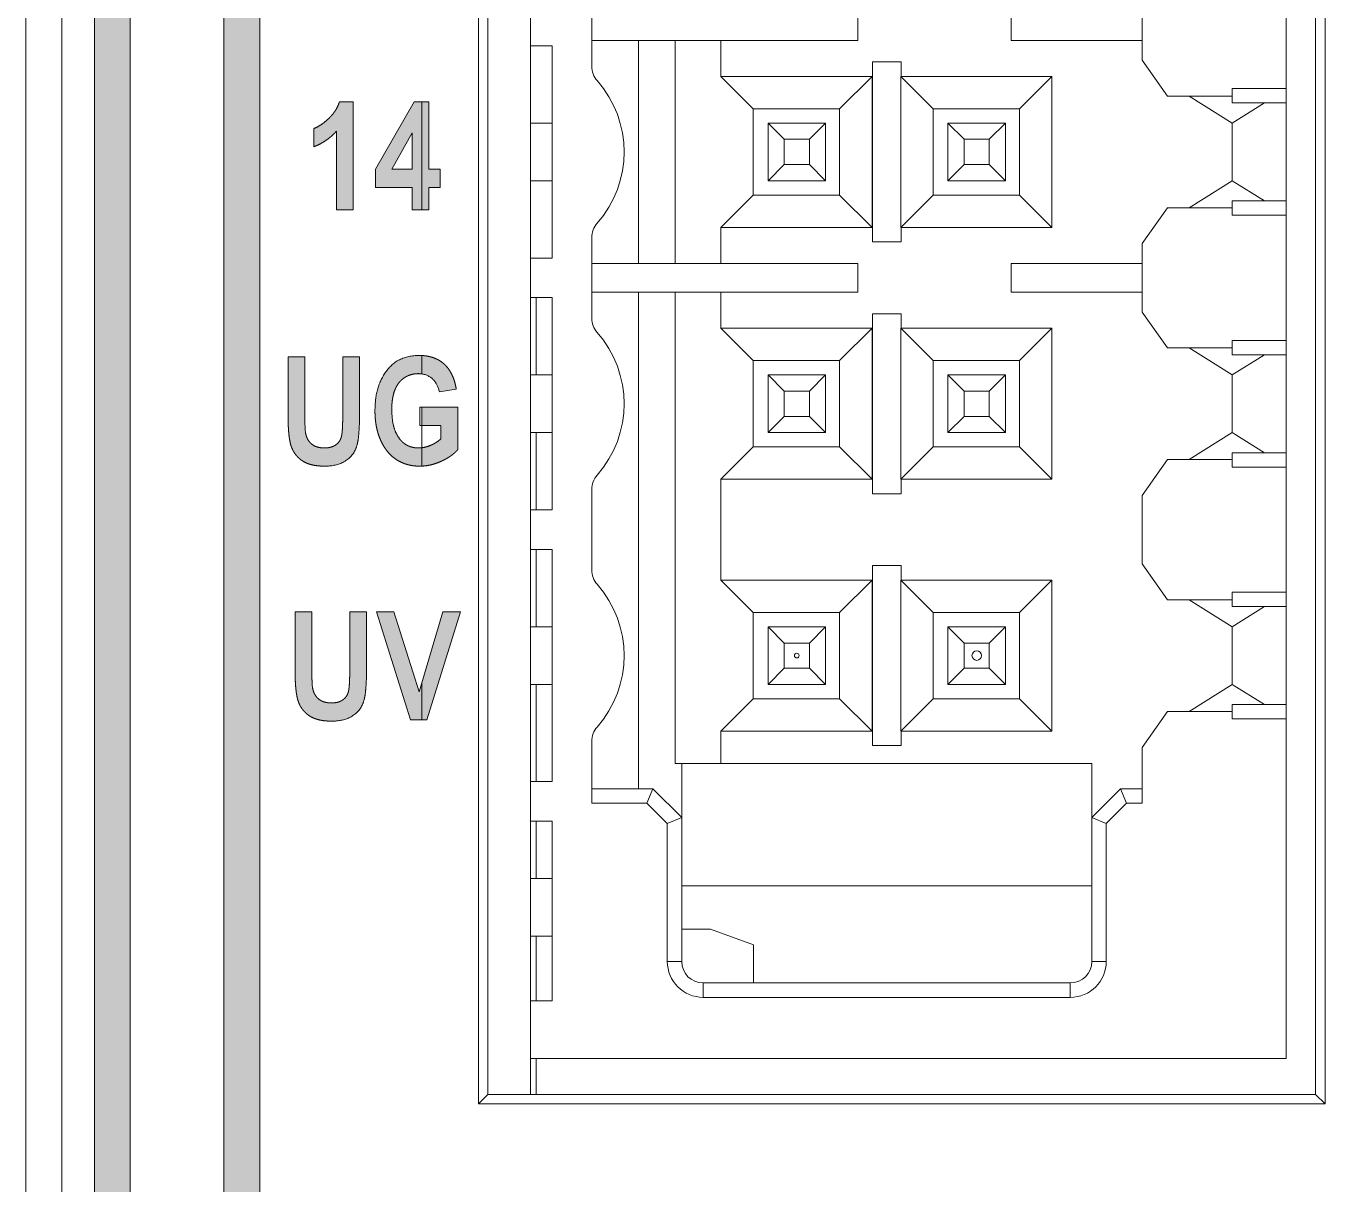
# Model space of a CAD drawing. Extents: x 222 to 1672, y 144 to 807.
# Drawn here: x 446.96 to 465.01, y 397.79 to 413.89 of the extents above; entities that cross this region are included whole.
import ezdxf

# ---------------------------------------------------------------- set-up
doc = ezdxf.new("R2010")
doc.units = 0
doc.header["$LTSCALE"] = 2
doc.header["$MEASUREMENT"] = 0
doc.linetypes.add('PHANTOM', pattern=[12.7, 6.35, -1.27, 1.27, -1.27, 1.27, -1.27])
doc.layers.get('0').update_dxf_attribs({"linetype": 'CONTINUOUS'})
doc.layers.add('DIM', color=7, linetype='CONTINUOUS')

msp = doc.modelspace()

# ---------------------------------------------------------------- hatches: boundary and pattern name
at = {"layer": 'DIM', "lineweight": 5}
for points in [[(450.21272, 393.826), (450.21272, 463.32772), (452.46272, 465.57772), (452.46272, 466.28483), (449.71272, 463.53483), (449.71272, 393.61889), (452.46272, 390.86889), (452.46272, 391.576)], [(448.41272, 393.08042), (448.41272, 464.07331), (448.90462, 464.56521), (448.90462, 465.27231), (447.91272, 464.28042), (447.91272, 392.87331), (448.90462, 391.88141), (448.90462, 392.58852)], [(452.56194, 412.83232), (452.46272, 412.83232), (452.46272, 411.33232), (452.56194, 411.33232), (452.56194, 411.644), (452.71779, 411.644), (452.71779, 411.89725), (452.56194, 411.89725)], [(452.07463, 405.7453), (451.83142, 405.7453), (452.30596, 404.2453), (452.46272, 404.2453), (452.46272, 404.75961), (452.42558, 404.63522)], [(453.00025, 405.7453), (452.75705, 405.7453), (452.46272, 404.75961), (452.46272, 404.2453), (452.53181, 404.2453)]]:
    msp.add_hatch(color=256, dxfattribs=at).paths.add_polyline_path(points, flags=0)
h = msp.add_hatch(color=256, dxfattribs=at)
edge = h.paths.add_edge_path(flags=0)
edge.add_line((450.96454, 412.46219), (450.96454, 412.20894))
edge.add_spline(control_points=[(450.96454, 412.20894), (450.97912, 412.21486), (451.00826, 412.22668), (451.05055, 412.24744), (451.09149, 412.27079), (451.13133, 412.2961), (451.16951, 412.32449), (451.20665, 412.35477), (451.2424, 412.38774), (451.26489, 412.41133), (451.27623, 412.42323)], knot_values=[0, 0, 0, 0, 0.12370469, 0.2471416, 0.37002829, 0.49416431, 0.61797183, 0.74380575, 0.87081997, 1, 1, 1, 1], weights=[1, 1, 1, 1, 1, 1, 1, 1, 1, 1, 1], degree=3, periodic=0)
edge.add_line((451.27623, 412.42323), (451.27623, 411.33232))
edge.add_line((451.27623, 411.33232), (451.50999, 411.33232))
edge.add_line((451.50999, 411.33232), (451.50999, 412.83232))
edge.add_line((451.50999, 412.83232), (451.31793, 412.83232))
edge.add_spline(control_points=[(451.31793, 412.83232), (451.31434, 412.8215), (451.3072, 412.79998), (451.29352, 412.76875), (451.27808, 412.73846), (451.26072, 412.70891), (451.24074, 412.68088), (451.21951, 412.65311), (451.19564, 412.62681), (451.16219, 412.59339), (451.11916, 412.5559), (451.06765, 412.51641), (451.01634, 412.48523), (450.98135, 412.46966), (450.96454, 412.46219)], knot_values=[0, 0, 0, 0, 0.06487203, 0.12905852, 0.19392026, 0.25843103, 0.32399162, 0.38987225, 0.45738722, 0.52602771, 0.65909128, 0.78204975, 0.89531404, 1, 1, 1, 1], weights=[1, 1, 1, 1, 1, 1, 1, 1, 1, 1, 1, 1, 1, 1, 1], degree=3, periodic=0)
h = msp.add_hatch(color=256, dxfattribs=at)
h.paths.add_polyline_path([(451.82168, 411.644), (452.32818, 411.644), (452.32818, 411.33232), (452.46272, 411.33232), (452.46272, 412.83232), (452.35861, 412.83232), (451.82168, 411.89634)], flags=0)
h.paths.add_polyline_path([(452.04419, 411.89725), (452.32818, 412.40101), (452.32818, 411.89725)], flags=0)
h = msp.add_hatch(color=256, dxfattribs=at)
edge = h.paths.add_edge_path(flags=0)
edge.add_spline(control_points=[(451.10973, 408.02258), (451.09223, 408.02316), (451.05873, 408.02427), (451.01103, 408.0344), (450.96864, 408.05144), (450.93191, 408.07554), (450.90086, 408.1057), (450.87676, 408.14221), (450.85788, 408.18387), (450.85135, 408.21436), (450.84796, 408.23017)], knot_values=[0, 0, 0, 0, 0.14268466, 0.27307101, 0.39559867, 0.51339219, 0.62930592, 0.74617945, 0.86848316, 1, 1, 1, 1], weights=[1, 1, 1, 1, 1, 1, 1, 1, 1, 1, 1], degree=3, periodic=0)
edge.add_spline(control_points=[(450.84796, 408.23017), (450.84137, 408.27093), (450.84048, 408.31209), (450.83841, 408.39439), (450.83824, 408.43555), (450.83792, 408.47672)], knot_values=[0, 0, 0, 0, 0.5, 0.5, 1, 1, 1, 1], weights=[1, 1, 1, 1, 1, 1], degree=3, periodic=0)
edge.add_line((450.83792, 408.47672), (450.83792, 409.28881))
edge.add_line((450.83792, 409.28881), (450.60415, 409.28881))
edge.add_line((450.60415, 409.28881), (450.60415, 408.49194))
edge.add_spline(control_points=[(450.60415, 408.49194), (450.60438, 408.46505), (450.60481, 408.4135), (450.60667, 408.33949), (450.61082, 408.27212), (450.61564, 408.21126), (450.62261, 408.15692), (450.63109, 408.10919), (450.64041, 408.06784), (450.65226, 408.03243), (450.66615, 408.00145), (450.68093, 407.97255), (450.69808, 407.94575), (450.71709, 407.92069), (450.73774, 407.89707), (450.76067, 407.87562), (450.78512, 407.85555), (450.81177, 407.83762), (450.84054, 407.82126), (450.87207, 407.8073), (450.90621, 407.79555), (450.94299, 407.78562), (450.98255, 407.7787), (451.02457, 407.77301), (451.06931, 407.77015), (451.09999, 407.76961), (451.11582, 407.76933)], knot_values=[0, 0, 0, 0, 0.07792398, 0.14940386, 0.21449768, 0.27351652, 0.32628967, 0.3731814, 0.41397589, 0.44903011, 0.4811539, 0.51232288, 0.54299275, 0.57321966, 0.60342512, 0.63379186, 0.66410019, 0.69500873, 0.72673852, 0.75990706, 0.79477829, 0.83129536, 0.87016571, 0.9110861, 0.95411563, 1, 1, 1, 1], weights=[1, 1, 1, 1, 1, 1, 1, 1, 1, 1, 1, 1, 1, 1, 1, 1, 1, 1, 1, 1, 1, 1, 1, 1, 1, 1, 1], degree=3, periodic=0)
edge.add_spline(control_points=[(451.11582, 407.76933), (451.20255, 407.77043), (451.29011, 407.78265), (451.44479, 407.86091), (451.50872, 407.92527), (451.56088, 408.04466), (451.56979, 408.08624), (451.5832, 408.169), (451.58692, 408.21069), (451.59613, 408.33596), (451.59721, 408.42), (451.59766, 408.50411)], knot_values=[0, 0, 0, 0, 0.25, 0.25, 0.5, 0.5, 0.625, 0.625, 0.75, 0.75, 1, 1, 1, 1], weights=[1, 1, 1, 1, 1, 1, 1, 1, 1, 1, 1, 1], degree=3, periodic=0)
edge.add_line((451.59766, 408.50411), (451.59766, 409.28881))
edge.add_line((451.59766, 409.28881), (451.36389, 409.28881))
edge.add_line((451.36389, 409.28881), (451.36389, 408.45937))
edge.add_spline(control_points=[(451.36389, 408.45937), (451.36383, 408.44151), (451.36371, 408.40742), (451.36293, 408.3587), (451.36106, 408.31486), (451.35868, 408.27589), (451.35576, 408.24187), (451.35208, 408.21274), (451.34814, 408.18835), (451.34131, 408.16265), (451.33026, 408.13505), (451.31213, 408.10606), (451.28913, 408.08104), (451.26176, 408.05976), (451.22976, 408.0431), (451.1936, 408.03071), (451.153, 408.02394), (451.12457, 408.02304), (451.10973, 408.02258)], knot_values=[0, 0, 0, 0, 0.09104012, 0.17381708, 0.24836788, 0.314707, 0.37287115, 0.42240181, 0.46441189, 0.49866483, 0.55783462, 0.61524172, 0.67199256, 0.73024405, 0.79109913, 0.85505828, 0.92436601, 1, 1, 1, 1], weights=[1, 1, 1, 1, 1, 1, 1, 1, 1, 1, 1, 1, 1, 1, 1, 1, 1, 1, 1], degree=3, periodic=0)
h = msp.add_hatch(color=256, dxfattribs=at)
edge = h.paths.add_edge_path(flags=0)
edge.add_spline(control_points=[(452.42071, 409.30829), (452.3277, 409.30724), (452.23442, 409.29108), (452.07027, 409.20618), (452.00175, 409.1396), (451.89999, 408.98637), (451.8633, 408.89974), (451.8201, 408.72339), (451.81285, 408.63272), (451.81194, 408.54094)], knot_values=[0, 0, 0, 0, 0.25, 0.25, 0.5, 0.5, 0.75, 0.75, 1, 1, 1, 1], weights=[1, 1, 1, 1, 1, 1, 1, 1, 1, 1], degree=3, periodic=0)
edge.add_spline(control_points=[(451.81194, 408.54094), (451.81214, 408.52125), (451.81253, 408.48254), (451.81666, 408.42556), (451.82301, 408.37051), (451.8318, 408.31737), (451.84293, 408.26609), (451.85709, 408.21696), (451.87342, 408.16962), (451.89258, 408.12443), (451.91391, 408.08165), (451.93663, 408.04118), (451.96169, 408.00374), (451.98838, 407.969), (452.01697, 407.93717), (452.04695, 407.90768), (452.07951, 407.8817), (452.11313, 407.85772), (452.14876, 407.83714), (452.18551, 407.81864), (452.22392, 407.80363), (452.26343, 407.79096), (452.30435, 407.78128), (452.34664, 407.77422), (452.3903, 407.77035), (452.41979, 407.76967), (452.43471, 407.76933)], knot_values=[0, 0, 0, 0, 0.05293124, 0.10406486, 0.15349891, 0.20188703, 0.24881292, 0.29448848, 0.33926237, 0.38339094, 0.42633247, 0.46774617, 0.50807109, 0.5473557, 0.58541363, 0.62303106, 0.66026575, 0.69727292, 0.7339519, 0.77079383, 0.80777184, 0.84469547, 0.88227628, 0.92070875, 0.95987764, 1, 1, 1, 1], weights=[1, 1, 1, 1, 1, 1, 1, 1, 1, 1, 1, 1, 1, 1, 1, 1, 1, 1, 1, 1, 1, 1, 1, 1, 1, 1, 1], degree=3, periodic=0)
edge.add_arc((452.33854, 410.69967), 2.93192, 271.879758, 272.427548)
edge.add_line((452.46272, 407.77038), (452.46272, 408.02517))
edge.add_spline(control_points=[(452.46272, 408.02517), (452.4613, 408.02501), (452.44705, 408.02346), (452.43271, 408.02299), (452.4198, 408.02258)], knot_values=[0, 0, 0, 0, 0.01267206, 0.12684819, 0.12684819, 0.12684819, 0.12684819], weights=[1, 1, 1, 1, 1], degree=3, periodic=0)
edge.add_spline(control_points=[(452.4198, 408.02258), (452.40638, 408.02288), (452.38012, 408.02347), (452.34189, 408.02952), (452.30566, 408.03878), (452.27172, 408.05238), (452.23974, 408.06933), (452.21042, 408.09081), (452.18262, 408.11539), (452.16652, 408.13457), (452.15833, 408.14433)], knot_values=[0, 0, 0, 0, 0.1344483, 0.26309632, 0.38723514, 0.50872702, 0.62891234, 0.74920529, 0.87240651, 1, 1, 1, 1], weights=[1, 1, 1, 1, 1, 1, 1, 1, 1, 1, 1], degree=3, periodic=0)
edge.add_spline(control_points=[(452.15833, 408.14433), (452.13632, 408.17365), (452.11681, 408.20462), (452.08775, 408.27035), (452.07678, 408.3047), (452.05136, 408.41076), (452.04688, 408.48355), (452.04571, 408.55616)], knot_values=[0, 0, 0, 0, 0.25, 0.25, 0.5, 0.5, 1, 1, 1, 1], weights=[1, 1, 1, 1, 1, 1, 1, 1], degree=3, periodic=0)
edge.add_spline(control_points=[(452.04571, 408.55616), (452.04596, 408.57656), (452.04643, 408.61601), (452.05137, 408.67327), (452.05948, 408.72646), (452.07063, 408.77565), (452.08495, 408.82082), (452.10243, 408.86205), (452.1236, 408.89915), (452.14769, 408.93226), (452.17459, 408.9611), (452.2033, 408.98643), (452.23431, 409.00743), (452.26705, 409.02508), (452.302, 409.03836), (452.33879, 409.04822), (452.3776, 409.0541), (452.40415, 409.05473), (452.41767, 409.05504)], knot_values=[0, 0, 0, 0, 0.08699831, 0.16820764, 0.24482496, 0.31630457, 0.38308252, 0.44665904, 0.50692938, 0.56482792, 0.62085965, 0.67483373, 0.72776049, 0.78021822, 0.83309189, 0.88682957, 0.94239323, 1, 1, 1, 1], weights=[1, 1, 1, 1, 1, 1, 1, 1, 1, 1, 1, 1, 1, 1, 1, 1, 1, 1, 1], degree=3, periodic=0)
edge.add_spline(control_points=[(452.41767, 409.05504), (452.43271, 409.05478), (452.44782, 409.05424), (452.46272, 409.05212)], knot_values=[0, 0, 0, 0, 0.00004515, 0.00004515, 0.00004515, 0.00004515], weights=[1, 1, 1, 1], degree=3, periodic=0)
edge.add_line((452.46272, 409.05212), (452.46272, 409.30711))
edge.add_spline(control_points=[(452.46272, 409.30711), (452.44873, 409.30776), (452.43472, 409.30803), (452.42071, 409.30829)], knot_values=[0, 0, 0, 0, 0.05423241, 0.05423241, 0.05423241, 0.05423241], weights=[1, 1, 1, 1], degree=3, periodic=0)
h = msp.add_hatch(color=256, dxfattribs=at)
edge = h.paths.add_edge_path(flags=0)
edge.add_line((452.46272, 409.30711), (452.46272, 409.05212))
edge.add_spline(control_points=[(452.46272, 409.05212), (452.5251, 409.04325), (452.58385, 409.01287), (452.66809, 408.92108), (452.69281, 408.86237), (452.70805, 408.8018)], knot_values=[0, 0, 0, 0, 0.5, 0.5, 1, 1, 1, 1], weights=[1, 1, 1, 1, 1, 1], degree=3, periodic=0)
edge.add_line((452.70805, 408.8018), (452.94181, 408.84076))
edge.add_spline(control_points=[(452.94181, 408.84076), (452.93839, 408.85937), (452.93169, 408.89573), (452.91809, 408.94832), (452.90096, 408.99714), (452.88152, 409.04282), (452.85868, 409.08474), (452.83301, 409.12343), (452.80437, 409.15861), (452.77258, 409.19007), (452.73791, 409.21788), (452.70075, 409.24242), (452.66069, 409.26282), (452.61789, 409.27929), (452.57248, 409.29238), (452.52432, 409.30177), (452.48734, 409.30579), (452.46658, 409.30692), (452.46272, 409.30711)], knot_values=[0.05423241, 0.05423241, 0.05423241, 0.05423241, 0.12749302, 0.1973291, 0.26428671, 0.32762425, 0.38931929, 0.44880265, 0.50714543, 0.56464108, 0.62163133, 0.67893747, 0.73673422, 0.79530927, 0.85622536, 0.91947149, 0.98505896, 1, 1, 1, 1], weights=[1, 1, 1, 1, 1, 1, 1, 1, 1, 1, 1, 1, 1, 1, 1, 1, 1, 1, 1], degree=3, periodic=0)
h = msp.add_hatch(color=256, dxfattribs=at)
edge = h.paths.add_edge_path(flags=0)
edge.add_line((452.46272, 408.02517), (452.46272, 407.77038))
edge.add_spline(control_points=[(452.46272, 407.77038), (452.47828, 407.77107), (452.51887, 407.7735), (452.58453, 407.78484), (452.65907, 407.80645), (452.72028, 407.83088), (452.76785, 407.85376), (452.802, 407.87172), (452.83363, 407.89089), (452.8636, 407.91039), (452.8911, 407.93111), (452.91683, 407.95229), (452.94012, 407.97468), (452.95428, 407.99043), (452.96129, 407.99823)], knot_values=[0, 0, 0, 0, 0.07917443, 0.20689526, 0.33793107, 0.47347407, 0.5415863, 0.60647689, 0.66968669, 0.72967588, 0.78831733, 0.84476145, 0.8991597, 0.95249688, 0.95249688, 0.95249688, 0.95249688], weights=[1, 1, 1, 1, 1, 1, 1, 1, 1, 1, 1, 1, 1, 1, 1], degree=3, periodic=0)
edge.add_line((452.96129, 407.99823), (452.96129, 408.58751))
edge.add_line((452.96129, 408.58751), (452.46272, 408.58751))
edge.add_line((452.46272, 408.58751), (452.46272, 408.33426))
edge.add_line((452.46272, 408.33426), (452.72753, 408.33426))
edge.add_line((452.72753, 408.33426), (452.72753, 408.14798))
edge.add_spline(control_points=[(452.72753, 408.14798), (452.71641, 408.13867), (452.69416, 408.12002), (452.65815, 408.09537), (452.61983, 408.0739), (452.57969, 408.05603), (452.53914, 408.04093), (452.49999, 408.03104), (452.47457, 408.02654), (452.46272, 408.02517)], knot_values=[0.12684819, 0.12684819, 0.12684819, 0.12684819, 0.25512596, 0.38360459, 0.51220859, 0.64318423, 0.77210427, 0.89446322, 1, 1, 1, 1], weights=[1, 1, 1, 1, 1, 1, 1, 1, 1, 1], degree=3, periodic=0)
h = msp.add_hatch(color=256, dxfattribs=at)
edge = h.paths.add_edge_path(flags=0)
edge.add_spline(control_points=[(451.20713, 404.47907), (451.18963, 404.47965), (451.15613, 404.48076), (451.10843, 404.49089), (451.06604, 404.50794), (451.02931, 404.53203), (450.99827, 404.56219), (450.97416, 404.59871), (450.95528, 404.64036), (450.94875, 404.67086), (450.94536, 404.68666)], knot_values=[0, 0, 0, 0, 0.14268466, 0.27307101, 0.39559867, 0.51339219, 0.62930592, 0.74617945, 0.86848316, 1, 1, 1, 1], weights=[1, 1, 1, 1, 1, 1, 1, 1, 1, 1, 1], degree=3, periodic=0)
edge.add_spline(control_points=[(450.94536, 404.68666), (450.93878, 404.72742), (450.93788, 404.76858), (450.93581, 404.85088), (450.93565, 404.89205), (450.93532, 404.93321)], knot_values=[0, 0, 0, 0, 0.5, 0.5, 1, 1, 1, 1], weights=[1, 1, 1, 1, 1, 1], degree=3, periodic=0)
edge.add_line((450.93532, 404.93321), (450.93532, 405.7453))
edge.add_line((450.93532, 405.7453), (450.70155, 405.7453))
edge.add_line((450.70155, 405.7453), (450.70155, 404.94843))
edge.add_spline(control_points=[(450.70155, 404.94843), (450.70178, 404.92154), (450.70221, 404.86999), (450.70407, 404.79598), (450.70822, 404.72861), (450.71304, 404.66776), (450.72001, 404.61342), (450.72849, 404.56569), (450.73782, 404.52433), (450.74966, 404.48893), (450.76356, 404.45794), (450.77833, 404.42905), (450.79548, 404.40225), (450.8145, 404.37719), (450.83514, 404.35356), (450.85807, 404.33211), (450.88253, 404.31205), (450.90917, 404.29412), (450.93794, 404.27776), (450.96947, 404.2638), (451.00361, 404.25204), (451.04039, 404.24212), (451.07995, 404.23519), (451.12197, 404.2295), (451.16671, 404.22665), (451.19739, 404.2261), (451.21322, 404.22582)], knot_values=[0, 0, 0, 0, 0.07792398, 0.14940386, 0.21449768, 0.27351652, 0.32628967, 0.3731814, 0.41397589, 0.44903011, 0.4811539, 0.51232288, 0.54299275, 0.57321966, 0.60342512, 0.63379186, 0.66410019, 0.69500873, 0.72673852, 0.75990706, 0.79477829, 0.83129536, 0.87016571, 0.9110861, 0.95411563, 1, 1, 1, 1], weights=[1, 1, 1, 1, 1, 1, 1, 1, 1, 1, 1, 1, 1, 1, 1, 1, 1, 1, 1, 1, 1, 1, 1, 1, 1, 1, 1], degree=3, periodic=0)
edge.add_spline(control_points=[(451.21322, 404.22582), (451.29995, 404.22693), (451.38752, 404.23914), (451.54219, 404.31741), (451.60612, 404.38176), (451.65828, 404.50116), (451.6672, 404.54273), (451.6806, 404.62549), (451.68432, 404.66718), (451.69354, 404.79246), (451.69461, 404.8765), (451.69506, 404.9606)], knot_values=[0, 0, 0, 0, 0.25, 0.25, 0.5, 0.5, 0.625, 0.625, 0.75, 0.75, 1, 1, 1, 1], weights=[1, 1, 1, 1, 1, 1, 1, 1, 1, 1, 1, 1], degree=3, periodic=0)
edge.add_line((451.69506, 404.9606), (451.69506, 405.7453))
edge.add_line((451.69506, 405.7453), (451.46129, 405.7453))
edge.add_line((451.46129, 405.7453), (451.46129, 404.91586))
edge.add_spline(control_points=[(451.46129, 404.91586), (451.46123, 404.898), (451.46111, 404.86391), (451.46033, 404.81519), (451.45846, 404.77136), (451.45608, 404.73238), (451.45316, 404.69836), (451.44949, 404.66923), (451.44554, 404.64485), (451.43871, 404.61914), (451.42766, 404.59154), (451.40954, 404.56255), (451.38653, 404.53753), (451.35916, 404.51625), (451.32716, 404.49959), (451.291, 404.4872), (451.2504, 404.48043), (451.22197, 404.47954), (451.20713, 404.47907)], knot_values=[0, 0, 0, 0, 0.09104012, 0.17381708, 0.24836788, 0.314707, 0.37287115, 0.42240181, 0.46441189, 0.49866483, 0.55783462, 0.61524172, 0.67199256, 0.73024405, 0.79109913, 0.85505828, 0.92436601, 1, 1, 1, 1], weights=[1, 1, 1, 1, 1, 1, 1, 1, 1, 1, 1, 1, 1, 1, 1, 1, 1, 1, 1], degree=3, periodic=0)

# ---------------------------------------------------------------- linework, layer by layer
at = {"linetype": 'Continuous', "lineweight": 5}
for p, q in [((446.96272, 380.57686), (446.96272, 476.57686)), ((447.46272, 476.57686), (447.46272, 380.57686)), ((447.91272, 464.28042), (447.91272, 392.87331)), ((448.41272, 393.08041), (448.41272, 464.07331)), ((449.71272, 463.53483), (449.71272, 393.61889)), ((450.21272, 393.826), (450.21272, 463.32773)), ((453.2517, 442.86788), (453.2517, 398.90584)), ((465.01374, 398.90584), (465.01374, 442.86788)), ((453.38272, 399.03686), (453.38272, 442.73686)), ((464.88272, 442.73686), (464.88272, 399.03686)), ((464.47398, 413.01684), (464.47398, 414.75684)), ((454.82398, 414.44584), (454.82398, 413.32702)), ((462.47398, 413.41184), (462.47398, 414.36184)), ((453.97398, 414.16184), (453.97398, 413.61184)), ((458.5238, 413.68684), (458.5238, 414.08684)), ((460.65398, 413.68684), (460.65398, 414.08684)), ((453.97398, 413.61184), (454.27398, 413.61184)), ((453.97398, 413.61184), (453.97398, 410.66184)), ((454.27398, 410.66184), (454.27398, 413.61184)), ((454.82398, 413.68684), (458.5238, 413.68684)), ((455.47398, 410.58684), (455.47398, 413.68684)), ((455.98398, 413.68684), (455.98398, 410.58684)), ((456.61935, 413.68684), (456.61935, 413.18684)), ((460.65398, 413.68684), (462.47398, 413.68684)), ((459.12398, 413.38684), (458.72398, 413.38684)), ((458.72398, 413.38684), (458.72398, 410.88684)), ((459.12398, 413.18684), (459.12398, 413.38684)), ((462.47398, 413.41184), (462.82398, 412.91184)), ((456.61935, 413.18684), (457.06939, 412.73685)), ((458.71935, 413.18684), (456.61935, 413.18684)), ((458.71935, 413.18684), (458.26935, 412.73684)), ((458.71935, 411.08684), (458.71935, 413.18684)), ((459.11935, 413.18684), (459.11935, 411.08684)), ((459.11935, 413.18684), (459.56935, 412.73684)), ((459.11935, 413.18684), (459.12398, 413.18684)), ((461.21935, 413.18684), (459.12398, 413.18684)), ((461.21935, 413.18684), (460.76935, 412.73684)), ((461.21935, 411.08684), (461.21935, 413.18684)), ((463.72398, 413.01684), (464.47398, 413.01684)), ((463.72398, 412.91184), (463.72398, 413.01684)), ((464.47398, 413.01684), (464.47398, 412.81684)), ((463.72398, 412.91184), (462.82398, 412.91184)), ((463.12398, 412.91184), (463.72398, 412.53684)), ((463.72398, 412.91184), (463.72398, 412.81684)), ((458.26935, 412.73684), (457.06936, 412.73684)), ((457.0694, 412.73684), (457.0694, 411.53684)), ((458.26935, 411.53684), (458.26935, 412.73684)), ((459.56935, 412.73684), (459.56935, 411.53684)), ((460.76935, 412.73684), (459.56935, 412.73684)), ((460.76935, 411.53684), (460.76935, 412.73684)), ((464.47398, 412.81684), (463.72398, 412.81684)), ((463.72398, 412.53684), (464.17197, 412.81684)), ((464.47398, 411.45684), (464.47398, 412.81684)), ((454.27398, 412.53684), (453.97398, 412.53684)), ((458.07398, 412.53684), (457.27398, 412.53684)), ((457.27398, 412.53684), (457.49898, 412.31184)), ((457.27398, 412.53684), (457.27398, 411.73684)), ((458.07398, 412.53684), (457.84898, 412.31184)), ((458.07398, 411.73684), (458.07398, 412.53684)), ((460.57398, 412.53684), (459.77398, 412.53684)), ((459.77398, 412.53684), (459.99898, 412.31184)), ((459.77398, 412.53684), (459.77398, 411.73684)), ((460.57398, 412.53684), (460.34898, 412.31184)), ((460.57398, 411.73684), (460.57398, 412.53684)), ((463.72398, 412.53684), (463.72398, 411.73684)), ((457.84898, 412.31184), (457.49898, 412.31184)), ((457.49898, 412.31184), (457.49898, 411.96184)), ((457.84898, 411.96184), (457.84898, 412.31184)), ((460.34898, 412.31184), (459.99898, 412.31184)), ((459.99898, 412.31184), (459.99898, 411.96184)), ((460.34898, 411.96184), (460.34898, 412.31184)), ((457.27398, 411.73684), (457.49898, 411.96184)), ((457.49898, 411.96184), (457.84898, 411.96184)), ((458.07398, 411.73684), (457.84898, 411.96184)), ((459.77398, 411.73684), (459.99898, 411.96184)), ((459.99898, 411.96184), (460.34898, 411.96184)), ((460.57398, 411.73684), (460.34898, 411.96184)), ((454.27398, 411.73684), (453.97398, 411.73684)), ((457.27398, 411.73684), (458.07398, 411.73684)), ((459.77398, 411.73684), (460.57398, 411.73684)), ((463.72398, 411.73684), (463.12398, 411.36184)), ((464.17199, 411.45684), (463.72398, 411.73684)), ((456.61935, 411.08684), (457.06939, 411.53683)), ((457.06936, 411.53684), (458.26935, 411.53684)), ((458.71935, 411.08684), (458.26935, 411.53684)), ((459.11935, 411.08684), (459.56935, 411.53684)), ((459.56935, 411.53684), (460.76935, 411.53684)), ((461.21935, 411.08684), (460.76935, 411.53684)), ((463.72398, 411.45684), (463.72398, 411.36184)), ((464.47398, 411.45684), (463.72398, 411.45684)), ((464.47398, 411.45684), (464.47398, 411.25684)), ((462.82398, 411.36184), (462.47398, 410.86184)), ((463.72398, 411.36184), (462.82398, 411.36184)), ((463.72398, 411.25684), (463.72398, 411.36184)), ((463.72398, 411.25684), (464.47398, 411.25684)), ((464.47398, 409.51684), (464.47398, 411.25684)), ((456.61935, 411.08684), (458.71935, 411.08684)), ((456.61935, 411.08684), (456.61935, 410.58684)), ((459.11935, 411.08684), (459.12398, 411.08684)), ((459.12398, 411.08684), (461.21935, 411.08684)), ((459.12398, 410.88684), (459.12398, 411.08684)), ((454.82398, 410.94584), (454.82398, 409.82702)), ((458.72398, 410.88684), (459.12398, 410.88684)), ((462.47398, 409.91184), (462.47398, 410.86184)), ((454.27398, 410.66184), (453.97398, 410.66184)), ((453.97398, 410.66184), (453.97398, 410.11184)), ((454.82398, 410.58684), (458.5238, 410.58684)), ((458.5238, 410.18684), (458.5238, 410.58684)), ((460.65398, 410.18684), (460.65398, 410.58684)), ((460.65398, 410.58684), (462.47398, 410.58684)), ((454.82398, 410.18684), (458.5238, 410.18684)), ((455.47398, 410.18684), (455.47398, 403.28684)), ((455.98398, 410.18684), (455.98398, 403.63684)), ((456.61935, 410.18684), (456.61935, 409.68684)), ((460.65398, 410.18684), (462.47398, 410.18684)), ((453.97398, 410.11184), (454.27398, 410.11184)), ((453.97398, 410.11184), (453.97398, 407.16184)), ((454.05002, 409.03684), (454.05002, 410.11184)), ((454.27398, 407.16184), (454.27398, 410.11184)), ((459.12398, 409.88684), (458.72398, 409.88684)), ((458.72398, 409.88684), (458.72398, 407.38684)), ((459.12398, 409.68684), (459.12398, 409.88684)), ((462.47398, 409.91184), (462.82398, 409.41184)), ((458.71935, 409.68684), (456.61935, 409.68684)), ((456.61935, 409.68684), (457.06939, 409.23685)), ((458.71935, 409.68684), (458.26935, 409.23684)), ((458.71935, 407.58684), (458.71935, 409.68684)), ((459.11935, 409.68684), (459.12398, 409.68684)), ((459.11935, 409.68684), (459.56935, 409.23684)), ((459.11935, 409.68684), (459.11935, 407.58684)), ((461.21935, 409.68684), (459.12398, 409.68684)), ((461.21935, 409.68684), (460.76935, 409.23684)), ((461.21935, 407.58684), (461.21935, 409.68684)), ((463.72398, 409.41184), (462.82398, 409.41184)), ((463.12398, 409.41184), (463.72398, 409.03684)), ((463.72398, 409.51684), (464.47398, 409.51684)), ((463.72398, 409.41184), (463.72398, 409.51684)), ((463.72398, 409.41184), (463.72398, 409.31684)), ((464.47398, 409.51684), (464.47398, 409.31684)), ((458.26935, 409.23684), (457.06936, 409.23684)), ((457.0694, 409.23684), (457.0694, 408.03684)), ((458.26935, 408.03684), (458.26935, 409.23684)), ((460.76935, 409.23684), (459.56935, 409.23684)), ((459.56935, 409.23684), (459.56935, 408.03684)), ((460.76935, 408.03684), (460.76935, 409.23684)), ((464.47398, 409.31684), (463.72398, 409.31684)), ((463.72398, 409.03684), (464.17197, 409.31684)), ((464.47398, 407.95684), (464.47398, 409.31684)), ((454.27398, 409.03684), (453.97398, 409.03684)), ((457.27398, 409.03684), (457.27398, 408.23684)), ((457.27398, 409.03684), (457.49898, 408.81184)), ((458.07398, 409.03684), (457.27398, 409.03684)), ((458.07398, 409.03684), (457.84898, 408.81184)), ((458.07398, 408.23684), (458.07398, 409.03684)), ((459.77398, 409.03684), (459.77398, 408.23684)), ((459.77398, 409.03684), (459.99898, 408.81184)), ((460.57398, 409.03684), (459.77398, 409.03684)), ((460.57398, 409.03684), (460.34898, 408.81184)), ((460.57398, 408.23684), (460.57398, 409.03684)), ((463.72398, 409.03684), (463.72398, 408.23684)), ((457.84898, 408.81184), (457.49898, 408.81184)), ((457.49898, 408.81184), (457.49898, 408.46184)), ((457.84898, 408.46184), (457.84898, 408.81184)), ((459.99898, 408.81184), (459.99898, 408.46184)), ((460.34898, 408.81184), (459.99898, 408.81184)), ((460.34898, 408.46184), (460.34898, 408.81184)), ((457.27398, 408.23684), (457.49898, 408.46184)), ((457.49898, 408.46184), (457.84898, 408.46184)), ((458.07398, 408.23684), (457.84898, 408.46184)), ((459.77398, 408.23684), (459.99898, 408.46184)), ((459.99898, 408.46184), (460.34898, 408.46184)), ((460.57398, 408.23684), (460.34898, 408.46184)), ((454.27398, 408.23684), (453.97398, 408.23684)), ((454.05002, 407.16184), (454.05002, 408.23684)), ((457.27398, 408.23684), (458.07398, 408.23684)), ((459.77398, 408.23684), (460.57398, 408.23684)), ((463.72398, 408.23684), (463.12398, 407.86184)), ((464.17199, 407.95684), (463.72398, 408.23684)), ((456.61935, 407.58684), (457.06939, 408.03683)), ((457.06936, 408.03684), (458.26935, 408.03684)), ((458.71935, 407.58684), (458.26935, 408.03684)), ((459.11935, 407.58684), (459.56935, 408.03684)), ((459.56935, 408.03684), (460.76935, 408.03684)), ((461.21935, 407.58684), (460.76935, 408.03684)), ((463.72398, 407.95684), (463.72398, 407.86184)), ((464.47398, 407.95684), (463.72398, 407.95684)), ((464.47398, 407.95684), (464.47398, 407.75684)), ((462.82398, 407.86184), (462.47398, 407.36184)), ((463.72398, 407.86184), (462.82398, 407.86184)), ((463.72398, 407.75684), (463.72398, 407.86184)), ((463.72398, 407.75684), (464.47398, 407.75684)), ((464.47398, 406.01684), (464.47398, 407.75684)), ((454.82398, 407.44584), (454.82398, 406.32702)), ((456.61935, 407.58684), (458.71935, 407.58684)), ((456.61935, 407.58684), (456.61935, 406.18684)), ((459.11935, 407.58684), (459.12398, 407.58684)), ((459.12398, 407.58684), (461.21935, 407.58684)), ((459.12398, 407.38684), (459.12398, 407.58684)), ((458.72398, 407.38684), (459.12398, 407.38684)), ((462.47398, 406.41184), (462.47398, 407.36184)), ((453.97398, 407.16184), (453.97398, 406.61184)), ((454.27398, 407.16184), (453.97398, 407.16184)), ((453.97398, 406.61184), (454.27398, 406.61184)), ((453.97398, 406.61184), (453.97398, 403.38684)), ((454.05002, 405.53684), (454.05002, 406.61184)), ((454.27398, 406.61184), (454.27398, 403.38684)), ((459.12398, 406.38684), (458.72398, 406.38684)), ((458.72398, 406.38684), (458.72398, 403.88684)), ((459.12398, 406.18684), (459.12398, 406.38684)), ((462.47398, 406.41184), (462.82398, 405.91184)), ((458.71935, 406.18684), (456.61935, 406.18684)), ((456.61935, 406.18684), (457.06939, 405.73685)), ((458.71935, 406.18684), (458.26935, 405.73684)), ((458.71935, 404.08684), (458.71935, 406.18684)), ((459.11935, 406.18684), (459.12398, 406.18684)), ((459.11935, 406.18684), (459.56935, 405.73684)), ((459.11935, 406.18684), (459.11935, 404.08684)), ((461.21935, 406.18684), (459.12398, 406.18684)), ((461.21935, 406.18684), (460.76935, 405.73684)), ((461.21935, 404.08684), (461.21935, 406.18684)), ((463.72398, 406.01684), (464.47398, 406.01684)), ((463.72398, 405.91184), (463.72398, 406.01684)), ((464.47398, 406.01684), (464.47398, 405.81684)), ((463.72398, 405.91184), (462.82398, 405.91184)), ((463.12398, 405.91184), (463.72398, 405.53684)), ((463.72398, 405.91184), (463.72398, 405.81684)), ((464.47398, 405.81684), (463.72398, 405.81684)), ((463.72398, 405.53684), (464.17197, 405.81684)), ((464.47398, 404.45684), (464.47398, 405.81684)), ((458.26935, 405.73684), (457.06936, 405.73684)), ((457.0694, 405.73684), (457.0694, 404.53684)), ((458.26935, 404.53684), (458.26935, 405.73684)), ((460.76935, 405.73684), (459.56935, 405.73684)), ((459.56935, 405.73684), (459.56935, 404.53684)), ((460.76935, 404.53684), (460.76935, 405.73684)), ((454.27398, 405.53684), (453.97398, 405.53684)), ((458.07398, 405.53684), (457.27398, 405.53684)), ((457.27398, 405.53684), (457.49898, 405.31184)), ((457.27398, 405.53684), (457.27398, 404.73684)), ((458.07398, 405.53684), (457.84898, 405.31184)), ((458.07398, 404.73684), (458.07398, 405.53684)), ((459.77398, 405.53684), (459.77398, 404.73684)), ((459.77398, 405.53684), (459.99898, 405.31184)), ((460.57398, 405.53684), (459.77398, 405.53684)), ((460.57398, 405.53684), (460.34898, 405.31184)), ((460.57398, 404.73684), (460.57398, 405.53684)), ((463.72398, 405.53684), (463.72398, 404.73684)), ((457.84898, 405.31184), (457.49898, 405.31184)), ((457.49898, 405.31184), (457.49898, 404.96184)), ((457.84898, 404.96184), (457.84898, 405.31184)), ((459.99898, 405.31184), (459.99898, 404.96184)), ((460.34898, 405.31184), (459.99898, 405.31184)), ((460.34898, 404.96184), (460.34898, 405.31184)), ((457.27398, 404.73684), (457.49898, 404.96184)), ((457.49898, 404.96184), (457.84898, 404.96184)), ((458.07398, 404.73684), (457.84898, 404.96184)), ((459.77398, 404.73684), (459.99898, 404.96184)), ((459.99898, 404.96184), (460.34898, 404.96184)), ((460.57398, 404.73684), (460.34898, 404.96184)), ((454.27398, 404.73684), (453.97398, 404.73684)), ((454.05002, 403.38684), (454.05002, 404.73684)), ((457.27398, 404.73684), (458.07398, 404.73684)), ((459.77398, 404.73684), (460.57398, 404.73684)), ((463.72398, 404.73684), (463.12398, 404.36184)), ((464.17199, 404.45684), (463.72398, 404.73684)), ((456.61935, 404.08684), (457.06939, 404.53683)), ((457.06936, 404.53684), (458.26935, 404.53684)), ((458.71935, 404.08684), (458.26935, 404.53684)), ((459.11935, 404.08684), (459.56935, 404.53684)), ((459.56935, 404.53684), (460.76935, 404.53684)), ((461.21935, 404.08684), (460.76935, 404.53684)), ((462.82398, 404.36184), (462.47398, 403.86184)), ((463.72398, 404.36184), (462.82398, 404.36184)), ((463.72398, 404.45684), (463.72398, 404.36184)), ((464.47398, 404.45684), (463.72398, 404.45684)), ((463.72398, 404.25684), (463.72398, 404.36184)), ((464.47398, 404.45684), (464.47398, 404.25684)), ((463.72398, 404.25684), (464.47398, 404.25684)), ((464.47398, 404.25684), (464.47398, 399.53684)), ((456.61935, 404.08684), (458.71935, 404.08684)), ((456.61935, 404.08684), (456.61935, 403.63684)), ((459.11935, 404.08684), (459.12398, 404.08684)), ((459.12398, 404.08684), (461.21935, 404.08684)), ((459.12398, 403.88684), (459.12398, 404.08684)), ((454.82398, 403.08684), (454.82398, 403.94584)), ((458.72398, 403.88684), (459.12398, 403.88684)), ((462.47398, 403.86184), (462.47398, 403.08684)), ((455.98398, 403.63684), (456.61935, 403.63684)), ((456.07398, 403.63684), (456.07398, 402.88684)), ((456.61935, 403.63684), (461.77398, 403.63684)), ((461.77398, 402.88684), (461.77398, 403.63684)), ((453.97398, 403.38684), (454.27398, 403.38684)), ((453.97398, 402.83684), (453.97398, 403.38684)), ((455.67398, 403.28684), (454.82398, 403.28684)), ((455.67398, 403.28684), (455.59114, 403.08684)), ((456.07398, 402.88684), (455.67398, 403.28684)), ((462.17398, 403.28684), (461.77398, 402.88684)), ((462.17398, 403.28684), (462.25682, 403.08684)), ((462.47398, 403.28684), (462.17398, 403.28684)), ((455.59114, 403.08684), (454.82398, 403.08684)), ((455.87398, 402.804), (455.59114, 403.08684)), ((462.25682, 403.08684), (461.97398, 402.804)), ((462.47398, 403.08684), (462.25682, 403.08684)), ((453.97398, 402.83684), (454.27398, 402.83684)), ((453.97398, 402.83684), (453.97398, 400.33684)), ((454.05002, 402.03684), (454.05002, 402.83684)), ((454.27398, 400.33684), (454.27398, 402.83684)), ((456.07398, 402.88684), (455.87398, 402.804)), ((455.87398, 400.88684), (455.87398, 402.804)), ((456.07398, 400.88684), (456.07398, 402.88684)), ((461.77398, 402.88684), (461.97398, 402.804)), ((461.77398, 402.88684), (461.77398, 400.88684)), ((461.97398, 402.804), (461.97398, 400.88684)), ((454.27398, 402.03684), (453.97398, 402.03684)), ((461.77398, 401.93684), (456.07398, 401.93684)), ((456.07398, 401.33684), (456.47398, 401.33684)), ((457.07398, 401.11784), (456.47398, 401.33684)), ((454.27398, 401.23684), (453.97398, 401.23684)), ((454.05002, 400.33684), (454.05002, 401.23684)), ((457.07398, 400.58684), (457.07398, 401.11784)), ((455.87398, 400.88684), (456.07398, 400.88684)), ((461.97398, 400.88684), (461.77398, 400.88684)), ((456.37398, 400.38684), (456.37398, 400.58684)), ((461.47398, 400.58684), (456.37398, 400.58684)), ((461.47398, 400.38684), (461.47398, 400.58684)), ((461.47398, 400.38684), (456.37398, 400.38684)), ((453.97398, 400.33684), (454.27398, 400.33684)), ((453.97398, 399.53684), (453.97398, 400.33684)), ((464.47398, 399.53684), (453.97398, 399.53684)), ((453.97398, 399.53684), (453.97398, 399.03686)), ((454.05002, 399.03686), (454.05002, 399.53684)), ((453.38272, 399.03686), (453.2517, 398.90584)), ((464.88272, 399.03686), (453.38272, 399.03686)), ((464.88272, 399.03686), (465.01374, 398.90584)), ((453.2517, 398.90584), (465.01374, 398.90584))]:
    msp.add_line(p, q, dxfattribs=at)
at = {"linetype": 'PHANTOM', "lineweight": 5}
for p, q in [((451.31793, 412.83232), (451.50999, 412.83232)), ((451.50999, 412.83232), (451.50999, 411.33232)), ((451.82168, 411.89634), (452.35861, 412.83232)), ((452.35861, 412.83232), (452.46272, 412.83232)), ((452.46272, 412.83232), (452.56194, 412.83232)), ((452.46272, 412.83232), (452.46272, 411.33232)), ((452.56194, 412.83232), (452.56194, 411.89725)), ((450.96454, 412.20894), (450.96454, 412.46219)), ((451.27623, 411.33232), (451.27623, 412.42323)), ((452.32818, 412.40101), (452.04419, 411.89725)), ((452.32818, 411.89725), (452.32818, 412.40101)), ((451.82168, 411.64401), (451.82168, 411.89634)), ((452.04419, 411.89725), (452.32818, 411.89725)), ((452.56194, 411.89725), (452.71779, 411.89725)), ((452.71779, 411.89725), (452.71779, 411.64401)), ((452.32818, 411.64401), (451.82168, 411.64401)), ((452.32818, 411.33232), (452.32818, 411.64401)), ((452.56194, 411.64401), (452.56194, 411.33232)), ((452.71779, 411.64401), (452.56194, 411.64401)), ((451.50999, 411.33232), (451.27623, 411.33232)), ((452.46272, 411.33232), (452.32818, 411.33232)), ((452.56194, 411.33232), (452.46272, 411.33232)), ((450.60415, 409.28881), (450.83792, 409.28881)), ((450.60415, 408.49194), (450.60415, 409.28881)), ((450.83792, 409.28881), (450.83792, 408.47672)), ((451.36389, 409.28881), (451.59766, 409.28881)), ((451.36389, 408.45937), (451.36389, 409.28881)), ((451.59766, 409.28881), (451.59766, 408.50411)), ((452.46272, 409.30711), (452.46272, 409.05212)), ((452.94181, 408.84076), (452.70805, 408.8018)), ((452.43532, 408.58751), (452.46272, 408.58751)), ((452.43532, 408.33426), (452.43532, 408.58751)), ((452.46272, 408.58751), (452.96129, 408.58751)), ((452.46272, 408.58751), (452.46272, 408.33426)), ((452.96129, 408.58751), (452.96129, 407.99823)), ((452.46272, 408.33426), (452.43532, 408.33426)), ((452.46272, 408.33426), (452.46272, 408.02517)), ((452.72753, 408.33426), (452.46272, 408.33426)), ((452.72753, 408.14798), (452.72753, 408.33426)), ((452.46272, 408.02517), (452.46272, 407.77038)), ((450.70155, 405.7453), (450.93532, 405.7453)), ((450.70155, 404.94843), (450.70155, 405.7453)), ((450.93532, 405.7453), (450.93532, 404.93321)), ((451.46129, 405.7453), (451.69506, 405.7453)), ((451.46129, 404.91586), (451.46129, 405.7453)), ((451.69506, 405.7453), (451.69506, 404.9606)), ((451.83142, 405.7453), (452.07463, 405.7453)), ((452.30596, 404.2453), (451.83142, 405.7453)), ((452.07463, 405.7453), (452.42558, 404.63522)), ((452.46272, 404.75961), (452.75705, 405.7453)), ((453.00025, 405.7453), (452.53181, 404.2453)), ((452.75705, 405.7453), (453.00025, 405.7453)), ((452.42558, 404.63522), (452.46272, 404.75961)), ((452.46272, 404.75961), (452.46272, 404.2453)), ((452.46272, 404.2453), (452.30596, 404.2453)), ((452.53181, 404.2453), (452.46272, 404.2453))]:
    msp.add_line(p, q, dxfattribs=at)
at = {"linetype": 'Continuous', "lineweight": 5, "flags": 128}
msp.add_lwpolyline([(446.96272, 401.04027), (446.96272, 401.04027)], dxfattribs=at)
at = {"linetype": 'Continuous', "lineweight": 5}
for centre, radius in [((457.67398, 405.13684), 0.03271), ((460.17398, 405.13684), 0.06584)]:
    msp.add_circle(centre, radius, dxfattribs=at)
for centre, radius, start, end in [((455.12398, 413.32702), 0.3, 180, 221.409622), ((453.77398, 412.13643), 1.5, 318.590378, 41.409622), ((455.12398, 410.94584), 0.3, 138.590378, 180), ((455.12398, 409.82702), 0.3, 180, 221.409622), ((453.77398, 408.63643), 1.5, 318.590378, 41.409622), ((455.12398, 407.44584), 0.3, 138.590378, 180), ((455.12398, 406.32702), 0.3, 180, 221.409622), ((453.77398, 405.13643), 1.5, 318.590378, 41.409622), ((455.12398, 403.94584), 0.3, 138.590378, 180), ((456.37398, 400.88684), 0.5, 180, 270), ((456.37398, 400.88684), 0.3, 180, 270), ((461.47398, 400.88684), 0.5, 270, 0), ((461.47398, 400.88684), 0.3, 270, 0)]:
    msp.add_arc(centre, radius, start, end, dxfattribs=at)
at = {"linetype": 'PHANTOM', "lineweight": 5}
for points, knots in [([(450.96454, 412.46219), (450.98135, 412.46966), (451.01634, 412.48523), (451.06765, 412.51641), (451.11916, 412.5559), (451.16219, 412.59339), (451.19564, 412.62681), (451.21951, 412.65311), (451.24074, 412.68088), (451.26072, 412.70891), (451.27808, 412.73846), (451.29352, 412.76875), (451.3072, 412.79998), (451.31434, 412.8215), (451.31793, 412.83232)], [0, 0, 0, 0, 0.10468596, 0.21795025, 0.34090872, 0.47397229, 0.54261278, 0.61012775, 0.67600838, 0.74156897, 0.80607974, 0.87094148, 0.93512797, 1, 1, 1, 1]), ([(451.27623, 412.42323), (451.26489, 412.41133), (451.2424, 412.38774), (451.20665, 412.35477), (451.16951, 412.32449), (451.13133, 412.2961), (451.09149, 412.27079), (451.05055, 412.24744), (451.00826, 412.22668), (450.97912, 412.21486), (450.96454, 412.20894)], [0, 0, 0, 0, 0.12918003, 0.25619425, 0.38202817, 0.50583569, 0.62997171, 0.7528584, 0.87629531, 1, 1, 1, 1]), ([(451.81194, 408.54094), (451.81285, 408.63272), (451.8201, 408.72339), (451.8633, 408.89974), (451.89999, 408.98637), (452.00175, 409.1396), (452.07027, 409.20618), (452.23442, 409.29108), (452.3277, 409.30724), (452.42071, 409.30829)], [0, 0, 0, 0, 0.25, 0.25, 0.5, 0.5, 0.75, 0.75, 1, 1, 1, 1]), ([(452.46272, 409.30711), (452.46658, 409.30692), (452.48734, 409.30579), (452.52432, 409.30177), (452.57248, 409.29238), (452.61789, 409.27929), (452.66069, 409.26282), (452.70075, 409.24242), (452.73791, 409.21788), (452.77258, 409.19007), (452.80437, 409.15861), (452.83301, 409.12343), (452.85868, 409.08474), (452.88152, 409.04282), (452.90096, 408.99714), (452.91809, 408.94832), (452.93169, 408.89573), (452.93839, 408.85937), (452.94181, 408.84076)], [0.054232406, 0.054232406, 0.054232406, 0.054232406, 0.069173446, 0.13476092, 0.198007042, 0.258923138, 0.317498182, 0.375294939, 0.432601078, 0.489591329, 0.547086972, 0.605429752, 0.664913112, 0.726608158, 0.789945699, 0.856903303, 0.926739391, 1, 1, 1, 1]), ([(452.41767, 409.05504), (452.40415, 409.05473), (452.3776, 409.0541), (452.33879, 409.04822), (452.302, 409.03836), (452.26705, 409.02508), (452.23431, 409.00743), (452.2033, 408.98643), (452.17459, 408.9611), (452.14769, 408.93226), (452.1236, 408.89915), (452.10243, 408.86205), (452.08495, 408.82082), (452.07063, 408.77565), (452.05948, 408.72646), (452.05137, 408.67327), (452.04643, 408.61601), (452.04596, 408.57656), (452.04571, 408.55616)], [0, 0, 0, 0, 0.057606775, 0.113170425, 0.16690811, 0.219781777, 0.272239515, 0.32516627, 0.379140348, 0.435172077, 0.493070616, 0.553340963, 0.616917476, 0.683695426, 0.755175042, 0.831792355, 0.913001688, 1, 1, 1, 1]), ([(452.70805, 408.8018), (452.69281, 408.86237), (452.66809, 408.92108), (452.58385, 409.01287), (452.5251, 409.04325), (452.46272, 409.05212)], [0, 0, 0, 0, 0.5, 0.5, 1, 1, 1, 1]), ([(451.59766, 408.50411), (451.59721, 408.42), (451.59613, 408.33596), (451.58692, 408.21069), (451.5832, 408.169), (451.56979, 408.08624), (451.56088, 408.04466), (451.50872, 407.92527), (451.44479, 407.86091), (451.29011, 407.78265), (451.20255, 407.77043), (451.11582, 407.76933)], [0, 0, 0, 0, 0.25, 0.25, 0.375, 0.375, 0.5, 0.5, 0.75, 0.75, 1, 1, 1, 1]), ([(452.43471, 407.76933), (452.41979, 407.76967), (452.3903, 407.77035), (452.34664, 407.77422), (452.30435, 407.78128), (452.26343, 407.79096), (452.22392, 407.80363), (452.18551, 407.81864), (452.14876, 407.83714), (452.11313, 407.85772), (452.07951, 407.8817), (452.04695, 407.90768), (452.01697, 407.93717), (451.98838, 407.969), (451.96169, 408.00374), (451.93663, 408.04118), (451.91391, 408.08165), (451.89258, 408.12443), (451.87342, 408.16962), (451.85709, 408.21696), (451.84293, 408.26609), (451.8318, 408.31737), (451.82301, 408.37051), (451.81666, 408.42556), (451.81253, 408.48254), (451.81214, 408.52125), (451.81194, 408.54094)], [0, 0, 0, 0, 0.04012236, 0.07929125, 0.11772372, 0.15530453, 0.19222816, 0.22920617, 0.2660481, 0.30272708, 0.33973425, 0.37696894, 0.41458637, 0.4526443, 0.49192891, 0.53225383, 0.57366753, 0.61660906, 0.66073763, 0.70551152, 0.75118708, 0.79811297, 0.84650109, 0.89593514, 0.94706876, 1, 1, 1, 1]), ([(452.04571, 408.55616), (452.04688, 408.48355), (452.05136, 408.41076), (452.07678, 408.3047), (452.08775, 408.27035), (452.11681, 408.20462), (452.13632, 408.17365), (452.15833, 408.14433)], [0, 0, 0, 0, 0.5, 0.5, 0.75, 0.75, 1, 1, 1, 1]), ([(451.11582, 407.76933), (451.09999, 407.76961), (451.06931, 407.77015), (451.02457, 407.77301), (450.98255, 407.7787), (450.94299, 407.78562), (450.90621, 407.79555), (450.87207, 407.8073), (450.84054, 407.82126), (450.81177, 407.83762), (450.78512, 407.85555), (450.76067, 407.87562), (450.73774, 407.89707), (450.71709, 407.92069), (450.69808, 407.94575), (450.68093, 407.97255), (450.66615, 408.00145), (450.65226, 408.03243), (450.64041, 408.06784), (450.63109, 408.10919), (450.62261, 408.15692), (450.61564, 408.21126), (450.61082, 408.27212), (450.60667, 408.33949), (450.60481, 408.4135), (450.60438, 408.46505), (450.60415, 408.49194)], [0, 0, 0, 0, 0.04588437, 0.0889139, 0.12983429, 0.16870464, 0.20522171, 0.24009294, 0.27326148, 0.30499127, 0.33589981, 0.36620814, 0.39657488, 0.42678034, 0.45700725, 0.48767712, 0.5188461, 0.55096989, 0.58602411, 0.6268186, 0.67371033, 0.72648348, 0.78550232, 0.85059614, 0.92207602, 1, 1, 1, 1]), ([(450.83792, 408.47672), (450.83824, 408.43555), (450.83841, 408.39439), (450.84048, 408.31209), (450.84137, 408.27093), (450.84796, 408.23017)], [0, 0, 0, 0, 0.5, 0.5, 1, 1, 1, 1]), ([(451.10973, 408.02258), (451.12457, 408.02304), (451.153, 408.02394), (451.1936, 408.03071), (451.22976, 408.0431), (451.26176, 408.05976), (451.28913, 408.08104), (451.31213, 408.10606), (451.33026, 408.13505), (451.34131, 408.16265), (451.34814, 408.18835), (451.35208, 408.21274), (451.35576, 408.24187), (451.35868, 408.27589), (451.36106, 408.31486), (451.36293, 408.3587), (451.36371, 408.40742), (451.36383, 408.44151), (451.36389, 408.45937)], [0, 0, 0, 0, 0.07563399, 0.14494172, 0.20890087, 0.26975595, 0.32800744, 0.38475828, 0.44216538, 0.50133517, 0.53558811, 0.57759819, 0.62712885, 0.685293, 0.75163212, 0.82618292, 0.90895988, 1, 1, 1, 1]), ([(450.84796, 408.23017), (450.85135, 408.21436), (450.85788, 408.18387), (450.87676, 408.14221), (450.90086, 408.1057), (450.93191, 408.07554), (450.96864, 408.05144), (451.01103, 408.0344), (451.05873, 408.02427), (451.09223, 408.02316), (451.10973, 408.02258)], [0, 0, 0, 0, 0.13151684, 0.25382055, 0.37069408, 0.48660781, 0.60440133, 0.72692899, 0.85731534, 1, 1, 1, 1]), ([(452.15833, 408.14433), (452.16652, 408.13457), (452.18262, 408.11539), (452.21042, 408.09081), (452.23974, 408.06933), (452.27172, 408.05238), (452.30566, 408.03878), (452.34189, 408.02952), (452.38012, 408.02347), (452.40638, 408.02288), (452.4198, 408.02258)], [0, 0, 0, 0, 0.12759349, 0.25079471, 0.37108766, 0.49127298, 0.61276486, 0.73690368, 0.8655517, 1, 1, 1, 1]), ([(452.46272, 408.02517), (452.47457, 408.02654), (452.49999, 408.03104), (452.53914, 408.04093), (452.57969, 408.05603), (452.61983, 408.0739), (452.65815, 408.09537), (452.69416, 408.12002), (452.71641, 408.13867), (452.72753, 408.14798)], [0.126848193, 0.126848193, 0.126848193, 0.126848193, 0.232384973, 0.354743927, 0.48366396, 0.614639601, 0.743243603, 0.871722229, 1, 1, 1, 1]), ([(452.4198, 408.02258), (452.43271, 408.02299), (452.44705, 408.02346), (452.4613, 408.02501), (452.46272, 408.02517)], [0, 0, 0, 0, 0.114176129, 0.126848193, 0.126848193, 0.126848193, 0.126848193]), ([(452.96129, 407.99823), (452.95428, 407.99043), (452.94012, 407.97468), (452.91683, 407.95229), (452.8911, 407.93111), (452.8636, 407.91039), (452.83363, 407.89089), (452.802, 407.87172), (452.76785, 407.85376), (452.72028, 407.83088), (452.65907, 407.80645), (452.58453, 407.78484), (452.51887, 407.7735), (452.47828, 407.77107), (452.46272, 407.77038)], [0, 0, 0, 0, 0.053337172, 0.107735429, 0.164179542, 0.222820993, 0.282810183, 0.346019989, 0.41091058, 0.479022808, 0.614565807, 0.745601614, 0.873322442, 0.952496875, 0.952496875, 0.952496875, 0.952496875]), ([(451.21322, 404.22582), (451.19739, 404.2261), (451.16671, 404.22665), (451.12197, 404.2295), (451.07995, 404.23519), (451.04039, 404.24212), (451.00361, 404.25204), (450.96947, 404.2638), (450.93794, 404.27776), (450.90917, 404.29412), (450.88253, 404.31205), (450.85807, 404.33211), (450.83514, 404.35356), (450.8145, 404.37719), (450.79548, 404.40225), (450.77833, 404.42905), (450.76356, 404.45794), (450.74966, 404.48893), (450.73782, 404.52433), (450.72849, 404.56569), (450.72001, 404.61342), (450.71304, 404.66776), (450.70822, 404.72861), (450.70407, 404.79598), (450.70221, 404.86999), (450.70178, 404.92154), (450.70155, 404.94843)], [0, 0, 0, 0, 0.04588437, 0.0889139, 0.12983429, 0.16870464, 0.20522171, 0.24009294, 0.27326148, 0.30499127, 0.33589981, 0.36620814, 0.39657488, 0.42678034, 0.45700725, 0.48767712, 0.5188461, 0.55096989, 0.58602411, 0.6268186, 0.67371033, 0.72648348, 0.78550232, 0.85059614, 0.92207602, 1, 1, 1, 1]), ([(450.93532, 404.93321), (450.93565, 404.89205), (450.93581, 404.85088), (450.93788, 404.76858), (450.93878, 404.72742), (450.94536, 404.68666)], [0, 0, 0, 0, 0.5, 0.5, 1, 1, 1, 1]), ([(451.20713, 404.47907), (451.22197, 404.47954), (451.2504, 404.48043), (451.291, 404.4872), (451.32716, 404.49959), (451.35916, 404.51625), (451.38653, 404.53753), (451.40954, 404.56255), (451.42766, 404.59154), (451.43871, 404.61914), (451.44554, 404.64485), (451.44949, 404.66923), (451.45316, 404.69836), (451.45608, 404.73238), (451.45846, 404.77136), (451.46033, 404.81519), (451.46111, 404.86391), (451.46123, 404.898), (451.46129, 404.91586)], [0, 0, 0, 0, 0.07563399, 0.14494172, 0.20890087, 0.26975595, 0.32800744, 0.38475828, 0.44216538, 0.50133517, 0.53558811, 0.57759819, 0.62712885, 0.685293, 0.75163212, 0.82618292, 0.90895988, 1, 1, 1, 1]), ([(451.69506, 404.9606), (451.69461, 404.8765), (451.69354, 404.79246), (451.68432, 404.66718), (451.6806, 404.62549), (451.6672, 404.54273), (451.65828, 404.50116), (451.60612, 404.38176), (451.54219, 404.31741), (451.38752, 404.23914), (451.29995, 404.22693), (451.21322, 404.22582)], [0, 0, 0, 0, 0.25, 0.25, 0.375, 0.375, 0.5, 0.5, 0.75, 0.75, 1, 1, 1, 1]), ([(450.94536, 404.68666), (450.94875, 404.67086), (450.95528, 404.64036), (450.97416, 404.59871), (450.99827, 404.56219), (451.02931, 404.53203), (451.06604, 404.50794), (451.10843, 404.49089), (451.15613, 404.48076), (451.18963, 404.47965), (451.20713, 404.47907)], [0, 0, 0, 0, 0.13151684, 0.25382055, 0.37069408, 0.48660781, 0.60440133, 0.72692899, 0.85731534, 1, 1, 1, 1])]:
    msp.add_open_spline(points, degree=3, knots=knots, dxfattribs=at)
for points in [[(452.42071, 409.30829), (452.43472, 409.30803), (452.44873, 409.30776), (452.46272, 409.30711)], [(452.46272, 409.05212), (452.44782, 409.05424), (452.43271, 409.05478), (452.41767, 409.05504)], [(452.46272, 407.77038), (452.45339, 407.76997), (452.44405, 407.76965), (452.43471, 407.76933)]]:
    msp.add_open_spline(points, degree=3, dxfattribs=at)

doc.saveas('drawing.dxf')
